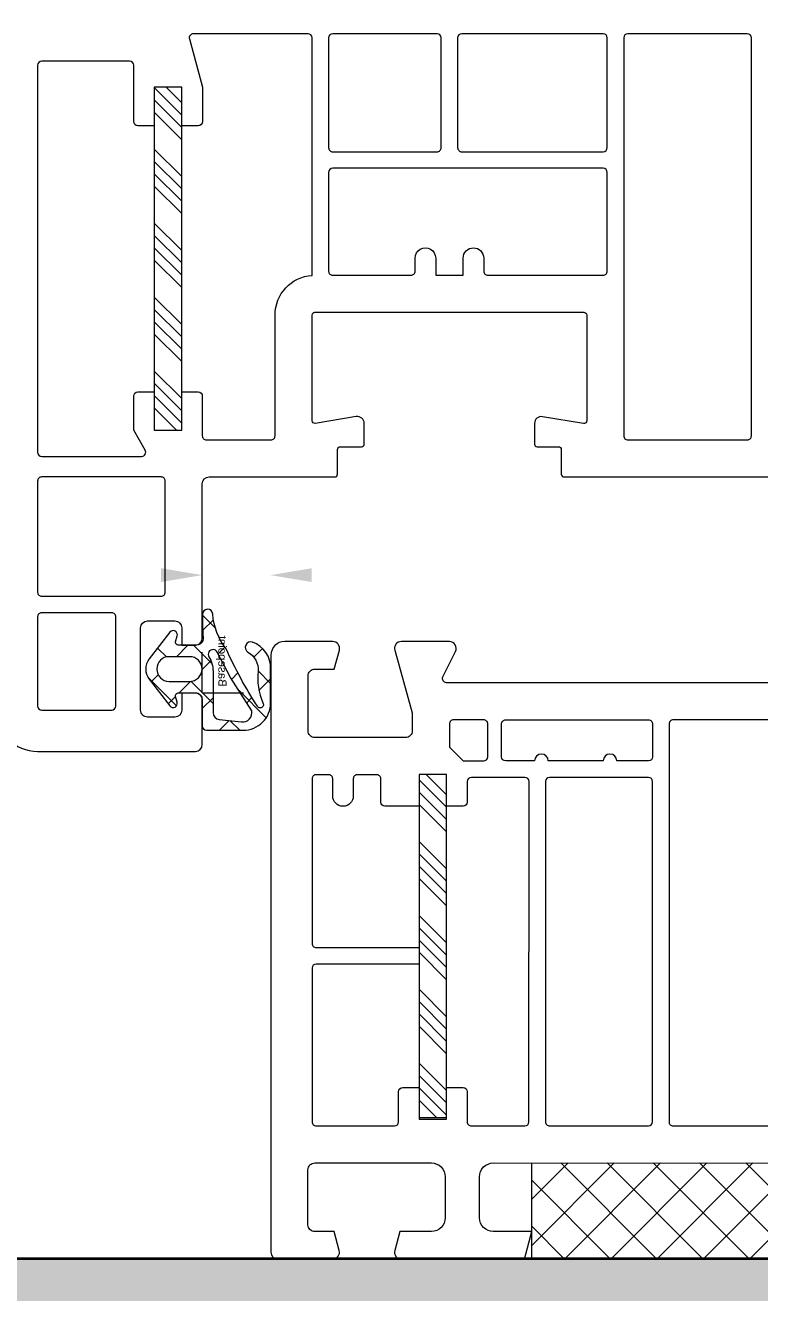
# Model space of a CAD drawing. Header units: feet. Extents: x 600 to 2744, y 411 to 1435.
# Drawn here: x 2332.986 to 2335.052, y 1006.643 to 1010.211 of the extents above; entities that cross this region are included whole.
import ezdxf

# ---------------------------------------------------------------- set-up
doc = ezdxf.new("R2010")
doc.units = ezdxf.units.FT
for name, color, linetype, lineweight in [('FP_A_DOOR_WIN', 140, 'Continuous', 18), ('PQI-A-IN-FURN', 39, 'Continuous', 13), ('PQI-A-WALL', 30, 'Continuous', 50), ('PQI-A-WIN', 140, 'Continuous', 13)]:
    doc.layers.add(name, color=color, linetype=linetype, lineweight=lineweight)
doc.styles.get("Standard").update_dxf_attribs({"font": 'arial.ttf'})
doc.dimstyles.new('SCHUECO', dxfattribs={"dimtxt": 4, "dimasz": 3, "dimexe": 0.18, "dimexo": 0.0625, "dimgap": 2, "dimtad": 0, "dimdec": 0, "dimzin": 0, "dimdsep": 46, "dimtxsty": 'Standard', "dimcen": 0.09, "dimadec": 0, "dimazin": 0, "dimtfac": 1, "dimtdec": 0, "dimtofl": 0, "dimtmove": 0, "dimatfit": 3, "dimfxl": 1, "dimtolj": 1, "dimtzin": 0, "dimarcsym": 0})

# ---------------------------------------------------------------- blocks, each defined once
blk = doc.blocks.new('*X64')
at = {"color": 0}
for p, q in [((10.30352451880756, 69.92659028198557), (11.57693448095653, 71.20000024413456)), ((10.47496048095652, 69.20000024413457), (12.4749604809565, 71.20000024413456)), ((11.3729864809566, 69.20000024413457), (13.37298648095657, 71.20000024413456)), ((12.27101448095655, 69.20000024413457), (14.27101448095652, 71.20000024413456)), ((14.96508815359803, 69.20000024413456), (16.96508815359806, 71.20000024413459)), ((15.86311415359799, 69.20000024413456), (17.86311415359799, 71.20000024413456)), ((16.76114015359806, 69.20000024413456), (18.76114015359809, 71.20000024413459)), ((17.65916815359801, 69.20000024413456), (19.65916815359804, 71.20000024413459)), ((20.35324182623956, 69.20000024413457), (22.35324182623953, 71.20000024413456)), ((21.25126782623951, 69.20000024413457), (23.25126782623948, 71.20000024413456)), ((22.14929382623959, 69.20000024413457), (24.14929382623956, 71.20000024413456)), ((23.04732182623953, 69.20000024413457), (25.04732182623951, 71.20000024413456)), ((25.74139549888105, 69.20000024413456), (27.74139549888105, 71.20000024413459)), ((26.63942149888101, 69.20000024413456), (28.63942149888098, 71.20000024413456)), ((27.53744749888108, 69.20000024413456), (29.53744749888108, 71.20000024413459)), ((28.43547549888103, 69.20000024413456), (30.43547549888103, 71.20000024413459)), ((31.12954917152254, 69.20000024413457), (33.12954917152252, 71.20000024413456)), ((32.0275751715225, 69.20000024413457), (34.02757517152247, 71.20000024413456)), ((32.92560117152258, 69.20000024413457), (34.92560117152255, 71.20000024413456)), ((33.82362917152253, 69.20000024413457), (35.30352356513325, 70.67989463774529))]:
    blk.add_line(p, q, dxfattribs=at)
blk = doc.blocks.new('*X65')
at = {"color": 0}
for p, q in [((0.0005383051320713, 57.24967107694791), (5.750851450590445, 62.99998422240628)), ((0.0005383051320713, 60.61726712234884), (2.383255405189508, 62.99998422240625)), ((7.000546003182531, 56.98377885943518), (0.9843406402114354, 62.99998422240628)), ((7.000546003182531, 60.3513749048361), (4.351936685612361, 62.99998422240625)), ((0.0005383051320713, 53.88207503154697), (7.000546003182535, 60.88208272959744)), ((7.000546003182535, 53.61618281403425), (0.0005383051320642, 60.61619051208471)), ((0.0005383051320642, 50.51447898614604), (7.000546003182535, 57.51448668419651)), ((7.000546003182527, 50.2485867686333), (0.0005383051320642, 57.24859446668379)), ((0.0005383051320678, 47.14688294074512), (7.000546003182535, 54.14689063879557)), ((7.000546003182531, 46.88099072323239), (0.0005383051320678, 53.88099842128285)), ((0.0005383051320713, 43.77928689534417), (7.000546003182538, 50.77929459339465)), ((7.000546003182531, 43.51339467783145), (0.0005383051320642, 50.51340237588192)), ((0.0005383051320713, 40.41169084994325), (7.000546003182531, 47.41169854799371)), ((7.000546003182531, 40.14579863243053), (0.0005383051320607, 47.14580633048097)), ((0.0005383051320678, 37.04409480454231), (7.000546003182535, 44.04410250259277)), ((7.000546003182531, 36.77820258702958), (0.0005383051320642, 43.77821028508004)), ((0.0005383051320713, 33.67649875914138), (7.000546003182535, 40.67650645719186)), ((7.000546003182532, 33.41060654162865), (0.0005383051320642, 40.41061423967912)), ((6.043572277004196, 30.99998422240605), (0.0005383051320642, 37.04301819427819)), ((0.6916198137976703, 30.99998422240605), (7.000546003182535, 37.30891041179093)), ((2.675976231603264, 30.99998422240605), (0.0005383051320642, 33.67542214887726)), ((4.059215859198601, 30.99998422240605), (7.000546003182535, 33.94131436638999))]:
    blk.add_line(p, q, dxfattribs=at)
blk = doc.blocks.new('*X67')
at = {"color": 0}
for p, q in [((23.39988581483212, -13.12680322657752), (25.02614989936285, -11.50053914204682)), ((23.92417589936278, -13.50053914204682), (25.92417589936281, -11.50053914204682)), ((24.82220189936285, -13.50053914204682), (26.82220189936288, -11.50053914204682)), ((25.72022989936281, -13.50053914204682), (27.72022989936284, -11.50053914204682)), ((28.41430357200433, -13.50053914204685), (30.41430357200435, -11.50053914204682)), ((29.3123295720043, -13.50053914204685), (31.31232957200428, -11.50053914204685)), ((30.21035557200438, -13.50053914204685), (32.21035557200437, -11.50053914204682)), ((31.10838357200433, -13.50053914204685), (33.1083835720043, -11.50053914204685)), ((33.80245724464581, -13.50053914204682), (35.80245724464584, -11.50053914204682)), ((34.70048324464577, -13.50053914204682), (36.7004832446458, -11.50053914204682)), ((35.59850924464585, -13.50053914204682), (37.59850924464587, -11.50053914204682)), ((36.49653724464579, -13.50053914204682), (38.49653724464583, -11.50053914204682)), ((39.19061091728729, -13.50053914204682), (41.19061091728729, -11.50053914204679)), ((40.08863691728726, -13.50053914204682), (42.08863691728722, -11.50053914204682)), ((40.98666291728732, -13.50053914204682), (42.98666291728733, -11.50053914204679)), ((41.88469091728729, -13.50053914204682), (43.88469091728725, -11.50053914204682)), ((44.57876458992878, -13.50053914204682), (46.57876458992881, -11.50053914204682)), ((45.47679058992874, -13.50053914204682), (47.47679058992878, -11.50053914204682)), ((46.37481658992881, -13.50053914204682), (48.37481658992886, -11.50053914204682)), ((47.27284458992878, -13.50053914204682), (48.39987818543757, -12.37350554653801))]:
    blk.add_line(p, q, dxfattribs=at)
blk = doc.blocks.new('*D17')
at = {"transparency": 16777216}
for p, q in [((101.6754354539699, 53.10518413807917), (101.6754354539699, 56.10518413807917)), ((95.17517284629906, 50.10518413807917), (101.8554354539699, 50.10518413807917)), ((99.8524201691362, 45.1374787787651), (101.8554354539699, 45.1374787787651)), ((101.6754354539699, 42.1374787787651), (101.6754354539699, 39.1374787787651))]:
    blk.add_line(p, q, dxfattribs=at)
for p in [(95.11267284629906, 50.10518413807917), (101.6754354539699, 50.10518413807917), (99.7899201691362, 45.1374787787651)]:
    blk.add_point(p, dxfattribs=at)
for points in [[(101.1754354539699, 53.10518413807917), (102.1754354539699, 53.10518413807917), (101.6754354539699, 50.10518413807917)], [(101.1754354539699, 42.1374787787651), (102.1754354539699, 42.1374787787651), (101.6754354539699, 45.1374787787651)]]:
    blk.add_solid(points, dxfattribs=at)
at = {"transparency": 16777216, "insert": (101.6754354539699, 58.77185080474585), "char_height": 2, "attachment_point": 5, "rotation": 90}
blk.add_mtext('\\A1;5', dxfattribs=at)
blk = doc.blocks.new('BASEPOINT')
for p, q in [((0.0001424139276124947, -6.579969547004794e-08), (0.0001424139276124947, 2.998156919277449)), ((-7.890404418731123e-08, 0.0005381883725030789), (2.956911949821283, 0.0005381883725030789))]:
    blk.add_line(p, q)
blk.add_text('Basepoint', height=0.6).set_placement((0.4501424139276011, 1.169999934200292))
blk = doc.blocks.new('PRJ_INSERT_103_59361299855', base_point=(93.09175947517126, 45.13613779578571))
h = blk.add_hatch()
h.set_pattern_fill('NETZ', color=256, scale=2, angle=45, style=0)
h.set_pattern_definition([(135, (93.08175947517125, 43.61418591525233), (1.414213562373095, 1.414213562373095), []), (45.00000000000001, (93.08175947517125, 43.61418591525233), (1.414213562373095, -1.414213562373095), [])])
edge = h.paths.add_edge_path()
edge.add_arc((96.77175947517125, 43.38587658549508), 0.2000000000000028, 180.000000000002, 285.0000019295155)
edge.add_line((96.82352329069754, 43.19269142198048), (97.25386843934203, 43.30800207255939))
edge.add_arc((97.3315133211453, 43.01822739111446), 0.2999968227777602, -52.16785566725042, 104.9999981410138, ccw=False)
edge.add_line((97.51551644842996, 42.78128659085793), (95.57004920008067, 41.27047850614416))
edge.add_arc((94.8317734016949, 42.22115599779926), 1.203677219034148, 232.2325292912112, 307.83214861302235, ccw=False)
edge.add_line((94.09457123851244, 41.26964571502724), (92.14783110374047, 42.77792282673801))
edge.add_arc((92.33156664494926, 43.01507115096121), 0.2999967946248068, 75.00000260703348, 232.23252942474682, ccw=False)
edge.add_line((92.40921151568274, 43.30484580622618), (92.83999565964504, 43.18941752719068))
edge.add_arc((92.89175947517126, 43.38260269070529), 0.1999999999999995, 254.9999980705052, 360)
edge.add_line((93.09175947517126, 43.38260269070529), (93.09175947517126, 44.6374787787651))
edge.add_arc((92.59175947517126, 44.6374787787651), 0.5, 0, 90)
edge.add_line((92.59175947517126, 45.1374787787651), (90.67509230374839, 45.1374787787651))
edge.add_arc((90.67509230374839, 45.43747877876511), 0.3000000000000114, 180.0626935586477, 270, ccw=False)
edge.add_line((90.37509248334236, 45.43715051612516), (90.37216594885064, 48.11171568158161))
edge.add_arc((92.37232010137694, 48.11354436159928), 2.000154988479351, 90.0092238829954, 180.052383771404, ccw=False)
edge.add_line((92.371998102171, 50.11369932415977), (94.84659984777645, 50.11369932415976))
edge.add_arc((94.91607997703656, 48.12350345785251), 1.991408314391722, 19.766012035192716, 91.99945247194978, ccw=False)
edge.add_arc((96.412993297906, 48.66376018914963), 0.3999929910101586, -149.67688034763017, 19.45089272254171, ccw=False)
edge.add_arc((94.77315991892199, 47.70487118152124), 1.499617930004429, 30.31520107230063, 93.42947711197583)
edge.add_arc((94.16370361469352, 53.69197274753278), 4.52015027590489, 246.4823667588764, 276.6027570776597, ccw=False)
edge.add_arc((92.22934864755675, 49.3552233094328), 0.2322944478963791, 55.76875376987268, 243.1668750414375)
edge.add_arc((108.3973901569434, 74.12764261078864), 29.81262625583647, 236.9179750980363, 246.0519946565889)
edge.add_arc((99.17480532190129, 50.54491495581262), 4.659091605521037, 231.8412851438167, 265.7986037213013)
edge.add_arc((98.8055596810595, 45.51842312865142), 0.3809443498863254, -90, 85.7986037213019, ccw=False)
edge.add_line((98.8055596810595, 45.13747877876509), (98.03945080570902, 45.13747877876509))
edge.add_arc((98.96297117533568, 63.75907186026259), 18.64447957884561, 264.33071728625805, 267.16079599675686, ccw=False)
edge.add_arc((97.07175947517125, 44.70823417133148), 0.5000000000000088, 84.33071728625671, 179.9999999999992)
edge.add_line((96.57175947517125, 44.70823417133149), (96.57175947517125, 43.38587658549507))
edge = h.paths.add_edge_path(flags=16)
edge.add_arc((94.83175947517125, 44.21543459327921), 0.8999999999999773, 0, 180, ccw=False)
edge.add_line((95.73175947517123, 44.21543459327921), (95.73175947517123, 42.71689257772726))
edge.add_arc((94.83175947517125, 42.71689257772726), 0.8999999999999773, -180, 0, ccw=False)
edge.add_line((93.93175947517128, 42.71689257772726), (93.93175947517128, 44.21543459327921))
edge = h.paths.add_edge_path(flags=16)
edge.add_line((94.2201044864483, 47.19826353314413), (96.05439403722954, 46.22859800580039))
edge.add_arc((95.90162032305382, 45.91370628057193), 0.3499951519098565, -121.77616109016992, 64.11906923552851, ccw=False)
edge.add_arc((94.66328266683387, 43.91303443117008), 2.002911161762198, 58.24765455453224, 89.9760473404002)
edge.add_line((94.66411998937798, 45.91594541790977), (91.65344415577628, 45.91591661471215))
edge.add_arc((91.653439372266, 46.41591661468926), 0.4999999999999954, 186.2818715188933, 270.00054814990034, ccw=False)
edge.add_line((91.15644155935468, 46.36120670734741), (90.9764292545147, 47.99648130658164))
edge.add_arc((91.65849702869959, 48.06605929631473), 0.6856074279329417, 78.55761637273463, 185.8246158643593, ccw=False)
edge.add_line((91.79450949353532, 48.73804006586558), (94.2201044864483, 47.19826353314413))
for points in [[(96.57175947517125, 43.38587658549507, 0.4931454364978535), (96.82352329069754, 43.19269142198048), (97.25386843934203, 43.30800207255939, -0.8182563119999993), (97.51551644842996, 42.78128659085793), (95.57004920008067, 41.27047850614416, -0.3423746699999996), (94.09457123851244, 41.26964571502724), (92.14783110374047, 42.77792282673801, -0.8187275480000128), (92.40921151568274, 43.30484580622618), (92.83999565964504, 43.18941752719068, 0.4931454364977577), (93.09175947517126, 43.38260269070529), (93.09175947517126, 44.6374787787651, 0.4142135623730951), (92.59175947517126, 45.1374787787651), (90.67509230374839, 45.1374787787651, -0.4138931122736059), (90.37509248334236, 45.43715051612516), (90.37216594885064, 48.11171568158161, -0.4144342108231597), (92.371998102171, 50.11369932415977), (94.84659984777645, 50.11369932415976, -0.326046179430916), (96.79015758703423, 48.79695738080039, -0.9093540687874182), (96.06772258947562, 48.46181333783163, 0.282567528062956), (94.68345287512017, 49.20180357220664, -0.1321869411913661), (92.36002225202456, 49.54727830056522, 1.066738308784841), (92.12449244264275, 49.14794116641387, 0.03987579388845044), (96.29622295568663, 46.88146055462859, 0.1492606141853157), (98.83346861699634, 45.89834376379143, -0.9639919681438134), (98.8055596810595, 45.13747877876509), (98.03945080570902, 45.13747877876509, -0.01234917559832588), (97.12115260942637, 45.20578850835254, 0.4435007188284667), (96.57175947517125, 44.70823417133149)], [(94.2201044864483, 47.19826353314413), (96.05439403722954, 46.22859800580039, -1.052815809151286), (95.71731212804985, 45.61617124798789, 0.1393325173808946), (94.66411998937798, 45.91594541790977), (91.65344415577628, 45.91591661471215, -0.3824563180869147), (91.15644155935468, 46.36120670734741), (90.9764292545147, 47.99648130658164, -0.5055033371080669), (91.79450949353532, 48.73804006586558)], [(93.93175947517128, 44.21543459327921, -0.9999999999999999), (95.73175947517123, 44.21543459327921), (95.73175947517123, 42.71689257772726, -0.9999999999999999), (93.93175947517128, 42.71689257772726)]]:
    blk.add_lwpolyline(points, format="xyb", close=True)
blk.add_blockref('BASEPOINT', (93.09175947517126, 45.13613779578571))
dim = blk.add_linear_dim(base=(101.6754354539699, 50.10518413807917), p1=(99.7899201691362, 45.1374787787651), p2=(95.11267284629906, 50.10518413807917), angle=90, dimstyle='SCHUECO')
dim.commit()
dim.dimension.update_dxf_attribs({"geometry": '*D17', "text_midpoint": (101.6754354539699, 58.77185080474585)})
blk = doc.blocks.new('W6')
at = {"layer": 'FP_A_DOOR_WIN', "ltscale": 1000}
for points in [[(-42.0000067443907, 111.600006622306), (-42.0000067443907, 81.79999975585088, -0.5569246676198715), (-42.4334707946764, 81.53133825682744), (-44.27734286499617, 82.44775061034306, 0.5565333513158325), (-44.99999911498162, 81.99999670409306), (-44.9999991149889, 78.49999670410762, 0.4967238353697922), (-44.36474520874617, 78.01859716796025), (-39.7999335022032, 79.29999975585088), (-38.5000067443907, 79.29999975585088, -0.4144311064166663), (-38.00000674439798, 78.79999975585088), (-38.0000067443907, 72.19997839354619, -0.4144356774355191), (-38.50000674438343, 71.69997839354619), (-42.49973711150233, 71.69997839354619, -0.4143670086506019), (-42.99999911499617, 72.20024039705459), (-42.99999911499617, 73.61570410156855), (-44.37048251343367, 73.98295263671025, 0.492997614384345), (-44.99999911499617, 73.49999670409306), (-44.99999911499617, 69.99999670409306, 0.4141126337407329), (-43.99999911499617, 68.99999999998545), (-0.4994781577624963, 68.99999999998545, 0.4139096780676014), (-7.275957614183426e-12, 69.49948145913368), (-1.455191522836685e-11, 73.50031000404852, 0.4929517129257544), (-0.6290979359982884, 73.9830321107147), (-2.000000068670488, 73.615704101554), (-2.000000068670488, 72.19997839356074, -0.4144356774355186), (-2.500000068670488, 71.69997839356074), (-6.499745694629382, 71.69997839354619, -0.414367008579155), (-7.000007698057743, 72.20024039698183), (-7.000007698072295, 80.69957225614053, -0.4143369659042498), (-5.999586301870295, 81.69999365233525), (-3.000000068663212, 81.69999365233525, -0.4143049578969909), (-2.000000068670488, 80.69999365233525), (-2.000000068670488, 78.38427404784306), (-0.6291110894526355, 78.01694956309802, 0.4929506967190845), (-1.455191522836685e-11, 78.49966651081922), (-2.182787284255028e-11, 87.46411184692988), (-2.000000068655936, 88.00001577757939), (-2.000000068670488, 85.19999365233525, -0.4143049578969411), (-3.000000068663212, 84.19999365233525), (-5.999586302612443, 84.1999936523207, -0.4143369654716943), (-7.000007698065019, 85.20041504778783), (-7.000007698050467, 122.79954146409, -0.4143533526990125)], [(-39.99999854525231, 48.99999999998545, 0.4141800440952208), (-36.99999854525959, 52.00000095365976), (-36.99999854526686, 63.50000095365976, 0.4141000780213171), (-37.49999854525231, 63.99999999998545), (-40.74999854524503, 63.99999999998545, 0.4142262546462484), (-41.24999854525959, 63.50000095365976), (-41.24999854525231, 62.50000095367432), (-39.99999854525959, 62.50000095365976, -0.4140987294296731), (-39.49999854526686, 62.00000095365976), (-39.49999854525959, 60.00023971396149, -0.4143533987650225), (-40.0002373060488, 59.50000095365976), (-45.99999854524503, 59.50000095365976, -0.4142005543965916), (-46.49999854525959, 60.00000095367432), (-46.49999854526686, 62.00000095365976, -0.4142249059344036), (-45.99999854525959, 62.50000095365976), (-44.74999854525231, 62.50000095365976), (-44.74999854524503, 63.50000095365976, 0.4140987294296983), (-45.24999854525959, 64.00000095367432), (-56.50000235995685, 64.00000095365976, -0.4141852284235096), (-57.00000235996413, 64.50000095365976), (-57.00000235995685, 73.65001010894775, 0.4141729218234941), (-57.20007560215163, 73.85000705718994), (-58.99965357566543, 73.85000705717539, -0.4148355601868188), (-59.20007560215163, 74.05050553967885), (-59.20007560214435, 75.60000705717539, 0.4143271868600361), (-59.40002677401208, 75.80000400541758), (-60.90002677401935, 75.80000400543213, 0.4626872156724183), (-61.39343497715163, 75.21893405912851), (-60.90271232090163, 72.23243808744883, -0.4629961320455693), (-61.0999779458798, 72.00000095365976), (-68.80005118808913, 72.00000095365976, -0.4143678003774176), (-68.99999473055504, 72.20001316069101), (-68.99999473057687, 91.80000400541758, -0.4144526472424772), (-68.80005118808185, 92.00000095365976), (-61.09997794589435, 92.00000095365976, -0.4630830790022332), (-60.90271232089435, 91.76757907867432), (-61.39343497713708, 88.78108310698008, 0.462692735718021), (-60.9000267740339, 88.20001316070557), (-59.40002677401935, 88.20001316069101, 0.4143271868600149), (-59.20007560213708, 88.4000101089332), (-59.20007560215163, 89.94951162634243, -0.4148355603400346), (-58.99965357565088, 90.1500101089332), (-57.20007560214435, 90.1500101089332, 0.4142649428828891), (-57.00000235996413, 90.35000705717539), (-57.0000023599423, 113.1988077163551, 0.3637908684517543)]]:
    blk.add_lwpolyline(points, format="xyb", dxfattribs=at)
for points in [[(-2.91038304567337e-11, 88.00001577757939), (-7.000007698057743, 88.00001577756484), (-7.000007698065019, 120.0000157775794), (-7.275957614183426e-12, 120.0000157775794)], [(-35.30298526000843, 81.79999975585088), (-35.30298526002298, 79.79999975586543), (-10.30298621368274, 79.79999975585088), (-10.30298621369002, 81.79999975585088)], [(-60.40002677401935, 62.50000095365976), (-85.40002677401208, 62.50000095367432), (-85.40002677401935, 60.50000095367432), (-60.4000267740048, 60.50000095365976)]]:
    blk.add_lwpolyline(points, close=True, dxfattribs=at)
for points in [[(-39.00000674438343, 107.8000188293372, 0.4143827703315865), (-39.2999335022032, 107.5000157775794), (-39.29993350221048, 98.3000188293372, 0.414401511658084), (-39.00000674437615, 98.00001577757939), (-10.00000769806502, 98.00001577757939, 0.4142148541246948), (-9.69995886994002, 98.3000188293372), (-9.69995886994002, 107.5000157775794, 0.4141963976965063), (-10.00000769806502, 107.8000188293372)], [(-60.00000235995685, 104.0000009536598), (-88.99999282321369, 104.0000009536598, 0.4141142411121554), (-89.30004165133869, 103.699997901902), (-89.30004165133869, 95.00000095365976, 0.4141231876778427), (-88.99999282320641, 94.70001316069101), (-60.00000235995685, 94.70001316069101, 0.4144865871291639), (-59.70007560214435, 95.00000095365976), (-59.70007560214435, 103.699997901902, 0.4144778819059221)], [(-36.2999335022032, 93.20001272582158), (-36.2999335022032, 89.20001272583613, 0.9999999999999998), (-36.29993350219593, 88.20001272582158), (-36.2999335022032, 86.10000280762324, -0.4141263061559426), (-36.5999823303282, 85.79999975586543), (-39.00000674440525, 85.79999975585088, -0.4144015116581327), (-39.2999335022032, 86.10000280762324), (-39.29993350221048, 96.50001577757939, -0.4143827703315795), (-39.0000067443907, 96.8000188293372), (-36.5999823303282, 96.8000188293372, -0.4141085436035797), (-36.2999335022032, 96.50001577757939), (-36.2999335022032, 94.20001272580703, 0.9999999999999998)], [(-35.0999823303282, 89.3000188293372, 0.4139852398019328), (-34.79993350218865, 89.00001577757939), (-10.00000769806502, 89.00001577757939, 0.4142148541247121), (-9.699958869932743, 89.30001882935176), (-9.69995886994002, 96.50001577757939, 0.4141963976964854), (-10.00000769806502, 96.8000188293372), (-34.79993350218865, 96.8000188293372, 0.4139662165893271), (-35.0999823303282, 96.50001577757939)], [(-81.0000069375892, 93.50000095365976), (-88.99999282321369, 93.50000095365976, 0.4141231876778495), (-89.30004165132414, 93.20001316069101), (-89.30004165134596, 82.89999485015869, 0.4141231876778737), (-88.99999282322096, 82.60000705717539), (-81.00000693760376, 82.60000705717539, 0.4142135623730951), (-80.70000693759357, 82.90000705719285), (-80.70000693759357, 93.2000009536714, 0.4142135623730951)], [(-72.95006797274982, 83.00003147125244, -0.9999999999999998), (-72.95006797274982, 84.50003147123789), (-71.99999473055504, 84.50003147123789, 0.4144865871292058), (-71.70006797274982, 84.80001926420664), (-71.70006797274982, 93.20001316069101, 0.4144865871291639), (-71.99999473056232, 93.50000095367432), (-79.19999473058124, 93.50000095365976, 0.4142135623730951), (-79.49999473055504, 93.20000095365685), (-79.49999473056232, 73.50001316069392, 0.4142135623730951), (-79.19999473057396, 73.20001316070557), (-71.99999473055504, 73.20001316069101, 0.4144865871291501), (-71.70006797274982, 73.50000095365976), (-71.70006797274982, 79.20001316070557, 0.414486587129178), (-71.99999473056232, 79.50000095367432), (-72.95006797274254, 79.50000095365976, -0.9999999999999998), (-72.95006797276437, 81.00000095365976), (-71.70006797274982, 81.00000095365976), (-71.70006797274982, 83.00003147125244)], [(-34.79993350221048, 87.8000188293372, 0.4139662165893136), (-35.0999823303282, 87.50001577757939), (-35.0999823303282, 83.59998754883418, 0.4140292785831756), (-34.79993350221048, 83.29999975587998), (-33.30298526002298, 83.29999975585088, -0.4141085436035726), (-33.00293643188343, 82.99999670409306), (-33.00293643188343, 81.79999975585088), (-35.30298526000843, 81.79999975585088), (-35.30298526002298, 79.79999975586543), (-33.0029364318907, 79.79999975585088), (-33.00293643189798, 77.29999975585088, -0.4141263061559287), (-33.30298526000843, 76.99999670409306), (-35.0000067443907, 76.99999670409306, 0.4143884253417801), (-35.2999335022032, 76.69999365233525), (-35.2999335022032, 75.29999975585088, 0.414401511658084), (-35.00000674439798, 74.99999670409306), (-33.75000674439798, 74.99999670409306, -0.9999999999999998), (-33.7500067443907, 73.49999670410762), (-35.0000067443907, 73.49999670409306, 0.4143884253418081), (-35.2999335022032, 73.19999365233525), (-35.2999335022032, 72.29998449706181, 0.4144468047251854), (-35.0000067443907, 71.99999670409306), (-23.0000067443907, 71.99999670410762, 0.4142590713235129), (-22.6999579162657, 72.29998449706181), (-22.6999579162657, 79.79999975586543), (-21.50000674437615, 79.79999975585088), (-21.50000674438343, 72.29998449707637, 0.4140296505507563), (-21.19995791625843, 71.99999670410762), (-10.00000769806502, 71.99999670409306, 0.4142590713234921), (-9.69995886994002, 72.29998449706181), (-9.69995886994002, 77.99999670409306, 0.4141963976965218), (-10.00000769805047, 78.29999975585088), (-12.19995886994002, 78.29999975585088, -0.4140292785832397), (-12.50000769806502, 78.59998754881963), (-12.50000769806502, 79.79999975585088), (-10.19995886992547, 79.79999975585088), (-10.1999588699473, 81.79999975585088), (-12.5000076980723, 81.79999975585088), (-12.50000769805774, 82.99999670409306, -0.4139662165893462), (-12.19995886994002, 83.29999975586543), (-10.00000769806502, 83.29999975585088, 0.4142593434475394), (-9.69995886994002, 83.59998754881963), (-9.699958869954571, 87.50001577757939, 0.4141963976964853), (-10.00000769806502, 87.8000188293372)], [(-36.59998233033548, 84.79999975585088), (-39.0000067443907, 84.79999975585088, 0.414396574859442), (-39.29993350221048, 84.49999670410762), (-39.29993350221048, 82.29999975586543, 0.4144015116581116), (-39.0000067443907, 81.99999670409306), (-37.29993350221048, 81.99999670410762), (-36.2999335022032, 82.99999670409306), (-36.2999335022032, 84.49999670410762, 0.4141207824156046)], [(-81.00000693758193, 73.20001316069101, 0.4142135623730951), (-80.70000693759357, 73.50001316070848), (-80.70000693759357, 81.09999485014123, 0.4142135623730951), (-81.00000693758193, 81.39999485014414), (-88.99999282321369, 81.39999485014414, 0.4141231876778217), (-89.30004165133869, 81.10000705717539), (-89.30004165133141, 73.50000095365976, 0.4141231876778046), (-88.99999282321369, 73.20001316067646)], [(-60.00000235994958, 69.30000400541758), (-68.80005118808185, 69.30000400541758, -0.3941356490620793), (-71.69310996493732, 72.00000095365976), (-88.99999282320641, 72.00000095365976, 0.4141231876778427), (-89.30004165135324, 71.70001316069101), (-89.30004165133869, 63.34597873686289, 0.4930803031908427), (-88.92235610447096, 63.05619907377695), (-85.40001914461754, 64.00000095365976), (-82.90001914462482, 64.00000095365976, -0.414012966687119), (-82.59997031651437, 63.70001316069101), (-82.59997031649982, 62.50000095364521), (-85.40001914462482, 62.50000095365976), (-85.40001914461027, 60.50000095365976), (-82.59997031649254, 60.50000095365976), (-82.59997031649982, 59.29998874661396, -0.4140478028440861), (-82.9000191446321, 59.00000095365976), (-86.99999473055504, 59.00000095365976, 0.4140512861497621), (-87.30004355868732, 58.70001316069101), (-87.30004355868732, 52.29998874662851, 0.4141603203474333), (-86.99999473057687, 52.00000095365976), (-58.80005118807458, 52.00000095365976, 0.4140932892759649), (-58.5000023599714, 52.29998874662851), (-58.50000235995685, 59.57736301422119, 0.57715958826064), (-58.95007560214435, 59.83715915679932), (-60.40002677401935, 59.00000095365976), (-62.90002677402663, 59.00000095365976, -0.4140478028440377), (-63.20007560214435, 59.29998874662851), (-63.20007560214435, 60.50000095365976), (-60.4000267740048, 60.50000095365976), (-60.40002677401935, 62.50000095365976), (-63.20007560214435, 62.50000095365976), (-63.20007560213708, 63.70001316069101, -0.4140129666870911), (-62.9000267740339, 64.00000095367432), (-60.00000235995685, 64.00000095365976, 0.4144778819059014), (-59.70007560214435, 64.30000400541758), (-59.70007560215163, 69.00000095365976, 0.4144907307888895)], [(-48.59997413119709, 61.29998874662851), (-56.70007560214435, 61.29998874662851, 0.4144468047252203), (-57.00000235996413, 61.00000095365976), (-57.00000235995685, 52.29998874664307, 0.4144360440178681), (-56.70007560215163, 52.00000095364521), (-48.59997413119709, 52.00000095365976, 0.4144360440178403), (-48.30004737339186, 52.29998874662851), (-48.30004737339914, 61.00000095364521, 0.4144468047252412)], [(-40.30004737339186, 57.70001316069101), (-46.80004737337731, 57.70001316069101, 0.4144299052148737), (-47.09997413118981, 57.39999485014414), (-47.09997413121164, 52.29998874662851, 0.4145251995864781), (-46.80004737337003, 52.00000095365976), (-40.30004737338459, 52.00000095365976, 0.4140932892758748), (-39.99999854526686, 52.29998874664307), (-39.99999854526686, 57.39999485014414, 0.4139957478629908)]]:
    blk.add_lwpolyline(points, format="xyb", close=True, dxfattribs=at)
at = {"layer": 'FP_A_DOOR_WIN', "ltscale": 1000, "rotation": 179.9999999999999}
for name, p in [('*X65', (0.0005383051175158471, 150.9999999999854)), ('*X64', (0.0005383051175158471, 150.9999999999854)), ('*X67', (-37.00014095917868, 48.99946181161795))]:
    blk.add_blockref(name, p, dxfattribs=at)
at = {"layer": 'FP_A_DOOR_WIN', "ltscale": 1000, "yscale": -1, "rotation": 179.9999999999999}
blk.add_blockref('PRJ_INSERT_103_59361299855', (-41.25993751010537, 63.99999934279185), dxfattribs=at)

msp = doc.modelspace()

# ---------------------------------------------------------------- hatches: boundary and pattern name
at = {"layer": 'PQI-A-IN-FURN', "true_color": 0x000000}
h = msp.add_hatch(color=18, dxfattribs=at)
h.dxf.hatch_style = 1
h.paths.add_polyline_path([(2338.756532738114, 1006.737217425426), (2331.030139860968, 1006.737217422777), (2331.010312714609, 966.8742076012418), (2362.302018123798, 966.8742076119119), (2362.302203774593, 970.7362712414956), (2338.736705589973, 970.7374040435002)], flags=17)
h.paths.add_polyline_path([(2252.825272114144, 978.0686599971776), (2237.987199018928, 960.2611922167307), (2176.254644046913, 1011.699845613694), (2122.342978467414, 946.9993793449722), (2117.396954102333, 941.0635567515072), (2122.739194436444, 936.6121348229351), (2139.804684392646, 922.3923147732909), (2144.75070875773, 928.3281373667419), (2127.685218801526, 942.5479574163871), (2177.145462452448, 1001.906183351), (2233.535777090334, 954.9189518826252), (2184.075533439415, 895.5607259480147), (2171.461910428312, 906.0710277238336), (2166.51588606322, 900.1352051303722), (2202.27921718892, 870.3354083306112), (2207.225241554012, 876.2712309240727), (2189.417773773545, 891.1093040194189), (2253.716090519685, 968.2749977344699), (2313.074316454451, 918.8147540834174), (2248.775999708264, 841.6490603684495), (2242.840177114804, 846.5950847335419), (2237.894152749713, 840.6592621400823), (2261.785838688366, 820.7515140706045), (2266.731863053457, 826.6873366640641), (2254.118240042357, 837.1976384398836), (2303.578483693248, 896.5558643744616), (2359.968798331045, 849.568632906151), (2310.508554680163, 790.2104069715841), (2293.443064724042, 804.4302270211595), (2288.497040975951, 798.4944034015847), (2319.392268945148, 772.7509537120463), (2311.74896329046, 763.5780697522891), (2317.684785883905, 758.6320453871899), (2330.274115935592, 773.740751913861), (2317.928332418379, 784.0278764228793), (2320.401345104539, 786.9957878119542), (2371.839998501454, 848.7283427838995), (2308.02990562176, 901.8981047086486), (2322.867978716997, 919.7055724890747)])
h.paths.add_polyline_path([(2338.736705600079, 938.7499484583836), (2338.736705599126, 941.5467022644879), (2331.010312722683, 941.5470736749847), (2316.93215612353, 924.6515968541719), (2322.867978716989, 919.7055724890811)], flags=17)
h.paths.add_polyline_path([(2290.48165164282, 725.9850210312848), (2292.954663966061, 728.952932496873), (2286.971322731688, 733.8419287759493), (2279.599804692298, 724.9952227962299), (2325.7499872999, 686.5405814181203), (2330.696011786873, 692.4764041602682)])
h.paths.add_polyline_path([(2330.700102989168, 692.4803136596787), (2325.748897496666, 686.5382730917564), (2356.911463629453, 660.5720637721256), (2361.862669120749, 666.5141043410381)])
h.paths.add_polyline_path([(2395.096797361437, 767.2824932460767), (2407.633186029221, 767.2824932503063), (2407.633227731391, 767.2944841649055), (2408.730264757809, 767.2906688742692), (2408.730236324512, 767.2824932506766), (2409.111853105795, 767.2824932508054), (2409.111887824251, 767.2924760896708), (2409.602420094633, 767.2907701097115), (2409.602391309258, 767.2824932509708), (2409.984008090548, 767.2824932510996), (2409.98402135942, 767.2863085421081), (2411.081058385929, 767.2824932514696), (2489.374217907173, 767.2824932778854), (2489.37417095524, 766.3057596774684), (2497.091502009373, 766.3057596801168), (2497.091502009053, 767.2824932804847), (2497.091502007754, 771.1456897188214), (2391.233600921891, 771.145689683111), (2391.233601206912, 695.4501682476052), (2327.127139738128, 695.4501669085671), (2330.696011786873, 692.4764041602681), (2330.699610981245, 692.4807236252977), (2336.408521056847, 687.723774105208), (2395.096797388242, 687.723775453956)])
h.paths.add_polyline_path([(2489.364543460706, 612.0147056588326), (2421.21969449479, 612.0189938818653), (2430.492292860011, 604.2926009986527), (2489.363957499941, 604.2883129605473)])

# ---------------------------------------------------------------- linework, layer by layer
at = {"layer": 'PQI-A-WALL', "color": 0, "lineweight": 35, "ltscale": 100}
msp.add_lwpolyline([(2338.736705589973, 970.7374040435002), (2338.737734520868, 1006.737404035632), (2331.011341643722, 1006.737404032984), (2331.010312714609, 966.8742076012418), (2362.302203863836, 966.874207611912), (2362.302203862494, 970.7374040515347)], dxfattribs=at)

# ---------------------------------------------------------------- block references
at = {"layer": 'PQI-A-WIN', "xscale": 0.03863196438221001, "yscale": 0.03863196438221001, "zscale": 0.03863196438221001, "rotation": 269.997245771198}
msp.add_blockref('W6', (2331.011341643722, 1006.737404032986), dxfattribs=at)

doc.saveas('drawing.dxf')
